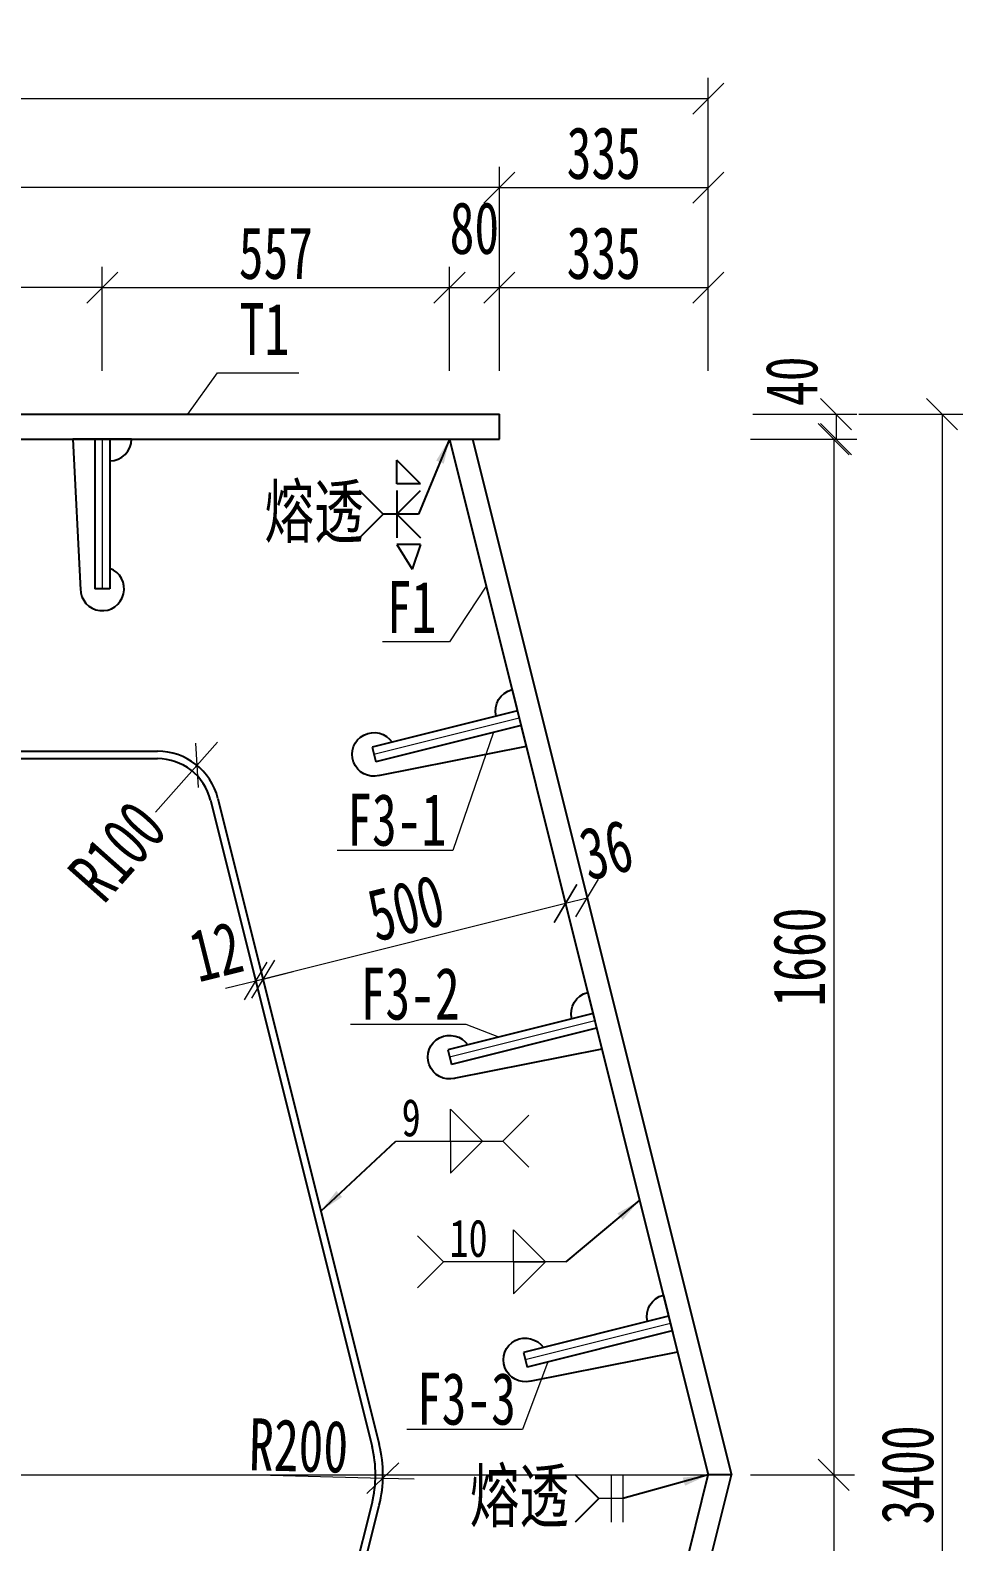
# Model space of a CAD drawing. Header units: millimetres. Extents: x -411717 to -116098, y 0 to 693159.
# Drawn here: x -182091 to -180596, y 312321 to 314743 of the extents above; entities that cross this region are included whole.
import ezdxf
from ezdxf.enums import TextEntityAlignment as Align

# ---------------------------------------------------------------- set-up
doc = ezdxf.new("R2010")
doc.units = ezdxf.units.MM
doc.header["$LTSCALE"] = 2
doc.header["$PDMODE"] = 3
doc.header["$PDSIZE"] = -10
doc.layers.get('Defpoints').update_dxf_attribs({"color": 8, "lineweight": 9})
for name, color, linetype, lineweight in [('标注', 4, 'Continuous', 13), ('横隔板', 6, 'Continuous', 25), ('细实线', 4, 'Continuous', 15), ('钢板粗线', 1, 'Continuous', 25)]:
    doc.layers.add(name, color=color, linetype=linetype, lineweight=lineweight)
doc.layers.add('焊缝', color=7, linetype='Continuous')
doc.styles.add('111', font='仿宋_GB2312.ttf', dxfattribs={"width": 0.7})
doc.styles.add('SMEDI', font='仿宋_GB2312.ttf', dxfattribs={"width": 0.75})
doc.styles.get("Standard").update_dxf_attribs({"font": '仿宋_GB2312.ttf'})
doc.dimstyles.new('200', dxfattribs={"dimscale": 0, "dimtxt": 2.5, "dimasz": 1.5, "dimexe": 1, "dimexo": 1, "dimgap": 0.4, "dimtad": 1, "dimdec": 0, "dimdsep": 46, "dimtxsty": '111', "dimblk": 'OBLIQUE', "dimcen": 0, "dimclrd": 256, "dimclre": 256, "dimclrt": 256, "dimadec": 1, "dimazin": 2, "dimtfac": 1, "dimtdec": 0, "dimtmove": 2, "dimatfit": 3, "dimfxl": 4, "dimfxlon": 1, "dimtolj": 1, "dimlwd": -1, "dimlwe": -1, "dimarcsym": 0})
doc.dimstyles.new('MSteel_1.0_1.0', dxfattribs={"dimtxt": 3, "dimasz": 1.2, "dimexe": 1, "dimexo": 1, "dimgap": 1, "dimtad": 3, "dimtoh": 1, "dimdec": 0, "dimzin": 0, "dimdsep": 46, "dimtxsty": 'Standard', "dimblk": 'ARCHTICK', "dimcen": 0.09, "dimclrd": 3, "dimclre": 3, "dimadec": 0, "dimazin": 0, "dimtfac": 1, "dimtdec": 4, "dimtofl": 0, "dimtmove": 0, "dimatfit": 3, "dimfxl": 1, "dimtolj": 1, "dimtzin": 0, "dimarcsym": 0})

# ---------------------------------------------------------------- blocks, each defined once
blk = doc.blocks.new('_Oblique')
at = {"color": 0, "linetype": 'ByBlock', "lineweight": -2}
blk.add_line((-0.5, -0.5), (0.5, 0.5), dxfattribs=at)
blk = doc.blocks.new('*D1219')
at = {"layer": 'Defpoints', "color": 0, "transparency": 16777216}
for p in [(-181731.3, 313227.2), (-181719.7, 313230.1), (-181729.4, 313219.6)]:
    blk.add_point(p, dxfattribs=at)
at = {"layer": '细实线', "transparency": 16777216}
for p, q in [((-181717.8, 313222.6), (-181669.3, 313234.7)), ((-181729.4, 313219.6), (-181777.9, 313207.5)), ((-181717.8, 313222.6), (-181729.4, 313219.6)), ((-181729.4, 313219.6), (-181721.3, 313187.3)), ((-181717.8, 313222.6), (-181709.7, 313190.2))]:
    blk.add_line(p, q, dxfattribs=at)
at = {"layer": '细实线', "transparency": 16777216, "xscale": 50, "yscale": 50, "zscale": 50}
for p, rotation in [((-181729.4, 313219.6), 14.03624346819609), ((-181717.8, 313222.6), 194.0362434681961)]:
    blk.add_blockref('_Oblique', p, dxfattribs=dict(at, rotation=rotation))
at = {"layer": '细实线', "transparency": 16777216, "insert": (-181793.3, 313267.2), "char_height": 83.33, "attachment_point": 5, "rotation": 14.0362, "style": '111'}
blk.add_mtext('\\A1;12', dxfattribs=at)
blk = doc.blocks.new('*D1221')
at = {"layer": 'Defpoints', "color": 0, "transparency": 16777216}
for p in [(-181232.7, 313343.8), (-181717.8, 313222.6), (-181717.8, 313222.6)]:
    blk.add_point(p, dxfattribs=at)
at = {"layer": '细实线', "transparency": 16777216}
for p, q in [((-181232.7, 313343.8), (-181717.8, 313222.6)), ((-181232.7, 313343.8), (-181224.6, 313311.5)), ((-181717.8, 313222.6), (-181709.7, 313190.2))]:
    blk.add_line(p, q, dxfattribs=at)
at = {"layer": '细实线', "transparency": 16777216, "xscale": 49.99999999999995, "yscale": 49.99999999999995, "zscale": 49.99999999999995}
for p, rotation in [((-181232.7, 313343.8), 14.03624346792489), ((-181717.8, 313222.6), 194.0362434679249)]:
    blk.add_blockref('_Oblique', p, dxfattribs=dict(at, rotation=rotation))
at = {"layer": '细实线', "transparency": 16777216, "insert": (-181488.6, 313336.5), "char_height": 83.33, "attachment_point": 5, "rotation": 14.0362, "style": '111'}
blk.add_mtext('\\A1;500', dxfattribs=at)
blk = doc.blocks.new('24-240加劲 有过焊孔')
at = {"layer": 'Defpoints'}
blk.add_line((0, 0), (0, 240), dxfattribs=at)
at = {"layer": '钢板粗线'}
for p, q in [((-12, 0), (-12, 240)), ((-12, 240), (12, 240)), ((12, 0), (12, 240)), ((47, 0), (35, 241.7)), ((-47, 0), (47, 0))]:
    blk.add_line(p, q, dxfattribs=at)
for centre, start, end in [((0, 240), 0, 249.949), ((-12, 0), 90, 180)]:
    blk.add_arc(centre, 35, start, end, dxfattribs=at)
blk = doc.blocks.new('*D1226')
at = {"layer": 'Defpoints', "color": 0, "transparency": 16777216}
for p in [(-181253.4, 313426.4), (-181218.4, 313435.2), (-181232.7, 313343.8)]:
    blk.add_point(p, dxfattribs=at)
at = {"layer": '标注', "transparency": 16777216}
for p, q in [((-181245.3, 313394.1), (-181224.6, 313311.5)), ((-181210.4, 313402.8), (-181189.7, 313320.2)), ((-181197.8, 313352.6), (-181232.7, 313343.8))]:
    blk.add_line(p, q, dxfattribs=at)
at = {"layer": '标注', "transparency": 16777216, "xscale": 49.99999999999991, "yscale": 49.99999999999991, "zscale": 49.99999999999991}
for p, rotation in [((-181232.7, 313343.8), 194.0362434679153), ((-181197.8, 313352.6), 14.03624346791521)]:
    blk.add_blockref('_Oblique', p, dxfattribs=dict(at, rotation=rotation))
at = {"layer": '标注', "transparency": 16777216, "insert": (-181167.3, 313429.5), "char_height": 83.33, "attachment_point": 5, "rotation": 14.0362, "style": '111'}
blk.add_mtext('\\A1;36', dxfattribs=at)
blk = doc.blocks.new('*D1249')
at = {"layer": 'Defpoints', "color": 0, "transparency": 16777216}
for p in [(-181418.8, 314330.7), (-181975.5, 314088), (-181418.8, 314088)]:
    blk.add_point(p, dxfattribs=at)
at = {"layer": '标注', "transparency": 16777216}
for p, q in [((-181975.5, 314197.3), (-181975.5, 314364)), ((-181418.8, 314197.3), (-181418.8, 314364)), ((-181975.5, 314330.7), (-181418.8, 314330.7))]:
    blk.add_line(p, q, dxfattribs=at)
at = {"layer": '标注', "transparency": 16777216, "xscale": 49.99999999999991, "yscale": 49.99999999999991, "zscale": 49.99999999999991, "rotation": 180}
blk.add_blockref('_Oblique', (-181975.5, 314330.7), dxfattribs=at)
at = {"layer": '标注', "transparency": 16777216, "xscale": 49.99999999999991, "yscale": 49.99999999999991, "zscale": 49.99999999999991}
blk.add_blockref('_Oblique', (-181418.8, 314330.7), dxfattribs=at)
at = {"layer": '标注', "transparency": 16777216, "insert": (-181697.1, 314385.7), "char_height": 83.33, "attachment_point": 5, "style": '111'}
blk.add_mtext('\\A1;557', dxfattribs=at)
blk = doc.blocks.new('*D1250')
at = {"layer": 'Defpoints', "color": 0, "transparency": 16777216}
for p in [(-181338.8, 314330.7), (-181418.8, 314088), (-181338.8, 314088)]:
    blk.add_point(p, dxfattribs=at)
at = {"layer": '标注', "transparency": 16777216}
for p, q in [((-181418.8, 314197.3), (-181418.8, 314364)), ((-181338.8, 314197.3), (-181338.8, 314364)), ((-181418.8, 314330.7), (-181338.8, 314330.7))]:
    blk.add_line(p, q, dxfattribs=at)
at = {"layer": '标注', "transparency": 16777216, "xscale": 49.99999999999991, "yscale": 49.99999999999991, "zscale": 49.99999999999991, "rotation": 180}
blk.add_blockref('_Oblique', (-181418.8, 314330.7), dxfattribs=at)
at = {"layer": '标注', "transparency": 16777216, "xscale": 49.99999999999991, "yscale": 49.99999999999991, "zscale": 49.99999999999991}
blk.add_blockref('_Oblique', (-181338.8, 314330.7), dxfattribs=at)
at = {"layer": '标注', "transparency": 16777216, "insert": (-181378.8, 314425.7), "char_height": 83.33, "attachment_point": 5, "style": '111'}
blk.add_mtext('\\A1;80', dxfattribs=at)
blk = doc.blocks.new('*D1251')
at = {"layer": 'Defpoints', "color": 0, "transparency": 16777216}
for p in [(-181003.8, 314330.7), (-181338.8, 314088), (-181003.8, 312428.2)]:
    blk.add_point(p, dxfattribs=at)
at = {"layer": '标注', "transparency": 16777216}
for p, q in [((-181338.8, 314197.3), (-181338.8, 314364)), ((-181003.8, 314197.3), (-181003.8, 314364)), ((-181338.8, 314330.7), (-181003.8, 314330.7))]:
    blk.add_line(p, q, dxfattribs=at)
at = {"layer": '标注', "transparency": 16777216, "xscale": 49.99999999999991, "yscale": 49.99999999999991, "zscale": 49.99999999999991, "rotation": 180}
blk.add_blockref('_Oblique', (-181338.8, 314330.7), dxfattribs=at)
at = {"layer": '标注', "transparency": 16777216, "xscale": 49.99999999999991, "yscale": 49.99999999999991, "zscale": 49.99999999999991}
blk.add_blockref('_Oblique', (-181003.8, 314330.7), dxfattribs=at)
at = {"layer": '标注', "transparency": 16777216, "insert": (-181171.3, 314385.7), "char_height": 83.33, "attachment_point": 5, "style": '111'}
blk.add_mtext('\\A1;335', dxfattribs=at)
blk = doc.blocks.new('*D1252')
at = {"layer": 'Defpoints', "color": 0, "transparency": 16777216}
for p in [(-183168.9, 314490.9), (-183168.9, 314128), (-181338.8, 314128)]:
    blk.add_point(p, dxfattribs=at)
at = {"layer": '标注', "transparency": 16777216}
for p, q in [((-183168.9, 314357.6), (-183168.9, 314524.2)), ((-181338.8, 314357.6), (-181338.8, 314524.2)), ((-181338.8, 314490.9), (-183168.9, 314490.9))]:
    blk.add_line(p, q, dxfattribs=at)
at = {"layer": '标注', "transparency": 16777216, "xscale": 49.99999999999991, "yscale": 49.99999999999991, "zscale": 49.99999999999991, "rotation": 180}
blk.add_blockref('_Oblique', (-183168.9, 314490.9), dxfattribs=at)
at = {"layer": '标注', "transparency": 16777216, "xscale": 49.99999999999991, "yscale": 49.99999999999991, "zscale": 49.99999999999991}
blk.add_blockref('_Oblique', (-181338.8, 314490.9), dxfattribs=at)
at = {"layer": '标注', "transparency": 16777216, "insert": (-182253.8, 314545.9), "char_height": 83.33, "attachment_point": 5, "style": '111'}
blk.add_mtext('\\A1;1830', dxfattribs=at)
blk = doc.blocks.new('*D1231')
at = {"layer": 'Defpoints', "color": 0, "transparency": 16777216}
for p in [(-181003.8, 314633.5), (-183503.8, 312409), (-181003.8, 312409)]:
    blk.add_point(p, dxfattribs=at)
at = {"layer": '标注', "transparency": 16777216}
for p, q in [((-183503.8, 314500.1), (-183503.8, 314666.8)), ((-181003.8, 314500.1), (-181003.8, 314666.8)), ((-183503.8, 314633.5), (-181003.8, 314633.5))]:
    blk.add_line(p, q, dxfattribs=at)
at = {"layer": '标注', "transparency": 16777216, "xscale": 49.99999999999991, "yscale": 49.99999999999991, "zscale": 49.99999999999991, "rotation": 180}
blk.add_blockref('_Oblique', (-183503.8, 314633.5), dxfattribs=at)
at = {"layer": '标注', "transparency": 16777216, "xscale": 49.99999999999991, "yscale": 49.99999999999991, "zscale": 49.99999999999991}
blk.add_blockref('_Oblique', (-181003.8, 314633.5), dxfattribs=at)
at = {"layer": '标注', "transparency": 16777216, "insert": (-182253.8, 314688.5), "char_height": 83.33, "attachment_point": 5, "style": '111'}
blk.add_mtext('\\A1;2500', dxfattribs=at)
blk = doc.blocks.new('*D1233')
at = {"layer": 'Defpoints', "color": 0, "transparency": 16777216}
for p in [(-181003.8, 314490.9), (-181338.8, 314238.5), (-181003.8, 314088)]:
    blk.add_point(p, dxfattribs=at)
at = {"layer": '标注', "transparency": 16777216}
for p, q in [((-181338.8, 314357.6), (-181338.8, 314524.2)), ((-181003.8, 314357.6), (-181003.8, 314524.2)), ((-181338.8, 314490.9), (-181003.8, 314490.9))]:
    blk.add_line(p, q, dxfattribs=at)
at = {"layer": '标注', "transparency": 16777216, "xscale": 49.99999999999991, "yscale": 49.99999999999991, "zscale": 49.99999999999991, "rotation": 180}
blk.add_blockref('_Oblique', (-181338.8, 314490.9), dxfattribs=at)
at = {"layer": '标注', "transparency": 16777216, "xscale": 49.99999999999991, "yscale": 49.99999999999991, "zscale": 49.99999999999991}
blk.add_blockref('_Oblique', (-181003.8, 314490.9), dxfattribs=at)
at = {"layer": '标注', "transparency": 16777216, "insert": (-181171.3, 314545.9), "char_height": 83.33, "attachment_point": 5, "style": '111'}
blk.add_mtext('\\A1;335', dxfattribs=at)
blk = doc.blocks.new('*D1234')
at = {"layer": 'Defpoints', "color": 0, "transparency": 16777216}
for p in [(-181338.8, 314088), (-181218.8, 312428.2), (-180802.7, 312428.2)]:
    blk.add_point(p, dxfattribs=at)
at = {"layer": '标注', "transparency": 16777216}
for p, q in [((-180936.1, 314088), (-180769.4, 314088)), ((-180802.7, 314088), (-180802.7, 312428.2)), ((-180936.1, 312428.2), (-180769.4, 312428.2))]:
    blk.add_line(p, q, dxfattribs=at)
at = {"layer": '标注', "transparency": 16777216, "xscale": 49.99999999999991, "yscale": 49.99999999999991, "zscale": 49.99999999999991}
for p, rotation in [((-180802.7, 314088), 90), ((-180802.7, 312428.2), 270)]:
    blk.add_blockref('_Oblique', p, dxfattribs=dict(at, rotation=rotation))
at = {"layer": '标注', "transparency": 16777216, "insert": (-180857.7, 313258.1), "char_height": 83.33, "attachment_point": 5, "rotation": 90, "style": '111'}
blk.add_mtext('\\A1;1660', dxfattribs=at)
blk = doc.blocks.new('*D1235')
at = {"layer": 'Defpoints', "color": 0, "transparency": 16777216}
for p in [(-181218.8, 312428.2), (-181338.8, 310768.5), (-180802.7, 310768.5)]:
    blk.add_point(p, dxfattribs=at)
at = {"layer": '标注', "transparency": 16777216}
for p, q in [((-180936.1, 312428.2), (-180769.4, 312428.2)), ((-180802.7, 312428.2), (-180802.7, 310768.5)), ((-180936.1, 310768.5), (-180769.4, 310768.5))]:
    blk.add_line(p, q, dxfattribs=at)
at = {"layer": '标注', "transparency": 16777216, "xscale": 49.99999999999991, "yscale": 49.99999999999991, "zscale": 49.99999999999991}
for p, rotation in [((-180802.7, 312428.2), 90), ((-180802.7, 310768.5), 270)]:
    blk.add_blockref('_Oblique', p, dxfattribs=dict(at, rotation=rotation))
at = {"layer": '标注', "transparency": 16777216, "insert": (-180857.7, 311598.3), "char_height": 83.33, "attachment_point": 5, "rotation": 90, "style": '111'}
blk.add_mtext('\\A1;1660', dxfattribs=at)
blk = doc.blocks.new('*D1254')
at = {"layer": 'Defpoints', "color": 0, "transparency": 16777216}
for p in [(-181529.2, 314128), (-181529.2, 314088), (-180798.9, 314088)]:
    blk.add_point(p, dxfattribs=at)
at = {"layer": '标注', "transparency": 16777216}
for p, q in [((-180932.3, 314128), (-180765.6, 314128)), ((-180798.9, 314128), (-180798.9, 314088)), ((-180932.3, 314088), (-180765.6, 314088))]:
    blk.add_line(p, q, dxfattribs=at)
at = {"layer": '标注', "transparency": 16777216, "xscale": 49.99999999999991, "yscale": 49.99999999999991, "zscale": 49.99999999999991}
for p, rotation in [((-180798.9, 314128), 90), ((-180798.9, 314088), 270)]:
    blk.add_blockref('_Oblique', p, dxfattribs=dict(at, rotation=rotation))
at = {"layer": '标注', "transparency": 16777216, "insert": (-180869.9, 314180.7), "char_height": 83.33, "attachment_point": 5, "rotation": 90, "style": '111'}
blk.add_mtext('\\A1;40', dxfattribs=at)
blk = doc.blocks.new('*D1258')
at = {"layer": 'Defpoints', "color": 0, "transparency": 16777216}
for p in [(-181823.7, 313565.2), (-181890, 313490.4)]:
    blk.add_point(p, dxfattribs=at)
at = {"layer": '标注', "transparency": 16777216}
for p, q in [((-181823.7, 313565.2), (-181790.5, 313602.6)), ((-181890, 313490.4), (-181823.7, 313565.2))]:
    blk.add_line(p, q, dxfattribs=at)
at = {"layer": '标注', "transparency": 16777216, "xscale": 49.99999999999991, "yscale": 49.99999999999991, "zscale": 49.99999999999991, "rotation": 228.4154416934784}
blk.add_blockref('_Oblique', (-181823.7, 313565.2), dxfattribs=at)
at = {"layer": '标注', "transparency": 16777216, "insert": (-181951.3, 313427.5), "char_height": 83.33, "attachment_point": 5, "rotation": 48.4154, "style": '111'}
blk.add_mtext('\\A1;R100', dxfattribs=at)
blk = doc.blocks.new('*D1263')
at = {"layer": 'Defpoints', "color": 0, "transparency": 16777216}
for p in [(-181725.4, 312428.2), (-181525.4, 312423)]:
    blk.add_point(p, dxfattribs=at)
at = {"layer": '标注', "transparency": 16777216}
for p, q in [((-181725.4, 312428.2), (-181525.4, 312423)), ((-181525.4, 312423), (-181475.4, 312421.7))]:
    blk.add_line(p, q, dxfattribs=at)
at = {"layer": '标注', "transparency": 16777216, "xscale": 50.00000000000007, "yscale": 50.00000000000007, "zscale": 50.00000000000007, "rotation": 178.5025668565525}
blk.add_blockref('_Oblique', (-181525.4, 312423), dxfattribs=at)
at = {"layer": '标注', "transparency": 16777216, "insert": (-181660.6, 312474.8), "char_height": 83.33, "attachment_point": 5, "rotation": 358.5026, "style": '111'}
blk.add_mtext('\\A1;R200', dxfattribs=at)
blk = doc.blocks.new('*D1244')
at = {"layer": 'Defpoints', "color": 0, "transparency": 16777216}
for p in [(-180935.1, 314128), (-180770.3, 310728.5), (-180629, 310728.5)]:
    blk.add_point(p, dxfattribs=at)
at = {"layer": '标注', "transparency": 16777216}
for p, q in [((-180762.3, 314128), (-180595.7, 314128)), ((-180629, 314128), (-180629, 310728.5)), ((-180737, 310728.5), (-180595.7, 310728.5))]:
    blk.add_line(p, q, dxfattribs=at)
at = {"layer": '标注', "transparency": 16777216, "xscale": 50.00000000000007, "yscale": 50.00000000000007, "zscale": 50.00000000000007}
for p, rotation in [((-180629, 314128), 90), ((-180629, 310728.5), 270)]:
    blk.add_blockref('_Oblique', p, dxfattribs=dict(at, rotation=rotation))
at = {"layer": '标注', "transparency": 16777216, "insert": (-180684, 312428.2), "char_height": 83.33, "attachment_point": 5, "rotation": 90, "style": '111'}
blk.add_mtext('\\A1;3400', dxfattribs=at)
blk = doc.blocks.new('_ArchTick')
at = {"color": 0, "linetype": 'ByBlock', "const_width": 0.15}
blk.add_lwpolyline([(-0.5, -0.5), (0.5, 0.5)], dxfattribs=at)
blk = doc.blocks.new('*D1267')
at = {"layer": 'Defpoints', "color": 0, "transparency": 16777216}
for p in [(-182532.2, 314330.7), (-182532.2, 314088), (-181975.5, 314088)]:
    blk.add_point(p, dxfattribs=at)
at = {"layer": '标注', "transparency": 16777216}
for p, q in [((-182532.2, 314197.3), (-182532.2, 314364)), ((-181975.5, 314197.3), (-181975.5, 314364)), ((-181975.5, 314330.7), (-182532.2, 314330.7))]:
    blk.add_line(p, q, dxfattribs=at)
at = {"layer": '标注', "transparency": 16777216, "xscale": 49.99999999999991, "yscale": 49.99999999999991, "zscale": 49.99999999999991, "rotation": 180}
blk.add_blockref('_Oblique', (-182532.2, 314330.7), dxfattribs=at)
at = {"layer": '标注', "transparency": 16777216, "xscale": 49.99999999999991, "yscale": 49.99999999999991, "zscale": 49.99999999999991}
blk.add_blockref('_Oblique', (-181975.5, 314330.7), dxfattribs=at)
at = {"layer": '标注', "transparency": 16777216, "insert": (-182253.8, 314385.7), "char_height": 83.33, "attachment_point": 5, "style": '111'}
blk.add_mtext('\\A1;557', dxfattribs=at)

msp = doc.modelspace()

# ---------------------------------------------------------------- linework, layer by layer
at = {"layer": 'Defpoints'}
msp.add_line((-183503.8, 312428.2), (-181003.8, 312428.2), dxfattribs=at)
at = {"layer": '标注'}
for p, q in [((-181159.4, 312428.2), (-181159.4, 312352.6)), ((-181140.8, 312428.2), (-181140.8, 312352.6)), ((-181140.8, 312390.4), (-181179.2, 312390.4))]:
    msp.add_line(p, q, dxfattribs=at)
at = {"layer": '横隔板', "ltscale": 550}
for p, q in [((-183168.9, 314128), (-181338.8, 314128)), ((-183168.9, 314088), (-181338.8, 314088)), ((-181418.8, 314088), (-181003.8, 312428.2)), ((-181381.6, 314088), (-180966.7, 312428.2)), ((-182620.4, 313588), (-181887.2, 313588)), ((-182620.4, 313576), (-181887.2, 313576)), ((-181801.8, 313509.3), (-181543, 312473.8)), ((-181790.2, 313512.2), (-181531.3, 312476.7)), ((-181418.8, 310768.5), (-181003.8, 312428.2)), ((-181381.6, 310768.5), (-180966.7, 312428.2)), ((-181801.8, 311347.1), (-181543, 312382.6)), ((-181790.2, 311344.2), (-181531.3, 312379.7))]:
    msp.add_line(p, q, dxfattribs=at)
at = {"layer": '横隔板', "color": 2, "ltscale": 550}
for p, q in [((-181338.8, 314088), (-181338.8, 314128)), ((-180966.7, 312428.2), (-181003.8, 312428.2))]:
    msp.add_line(p, q, dxfattribs=at)
for centre, radius, start, end in [((-181887.2, 313488), 100, 14.0362, 90), ((-181887.2, 313488), 88, 14.0362, 90), ((-181725.4, 312428.2), 188, 345.9638, 14.0362), ((-181725.4, 312428.2), 200, 345.9638, 14.0362)]:
    msp.add_arc(centre, radius, start, end, dxfattribs=at)
at = {"layer": '焊缝', "color": 4}
for p, q in [((-181465.2, 314016.4), (-181503, 314054.2)), ((-181503, 314016.4), (-181503, 314054.2)), ((-181525, 313967.8), (-181562.8, 314005.6)), ((-181465.2, 314016.4), (-181503, 314016.4)), ((-181503, 313967.8), (-181465.2, 314005.6)), ((-181503, 314005.6), (-181503, 313930)), ((-181525, 313967.8), (-181562.8, 313930)), ((-181468.3, 313967.8), (-181525, 313967.8)), ((-181503, 313967.8), (-181465.2, 313930)), ((-181465.2, 313919.2), (-181503, 313919.2)), ((-181503, 313919.2), (-181478.5, 313879.4)), ((-181465.2, 313919.2), (-181478.5, 313879.4)), ((-181179.2, 312390.4), (-181217, 312428.2)), ((-181003.8, 312428.2), (-181140.8, 312390.4)), ((-181179.2, 312390.4), (-181217, 312352.6))]:
    msp.add_line(p, q, dxfattribs=at)
msp.add_solid([(-181041.1, 312410.9), (-181044.7, 312423.9), (-181003.8, 312428.2)], dxfattribs=at)
at = {"layer": '细实线'}
for p, q in [((-181838.2, 314128), (-181790.5, 314194.2)), ((-181790.5, 314194.2), (-181660.6, 314194.2)), ((-181359.9, 313852.4), (-181418.9, 313763.1)), ((-181418.9, 313763.1), (-181526.2, 313763.1)), ((-181348, 313618.3), (-181413.4, 313428.8)), ((-181413.4, 313428.8), (-181599, 313428.8)), ((-181392, 313150.2), (-181577.6, 313150.2)), ((-181339.5, 313129.7), (-181392, 313150.2)), ((-181417.2, 312962.9), (-181417.2, 313014.2)), ((-181365.8, 312962.9), (-181417.2, 313014.2)), ((-181333.1, 312962.9), (-181291.5, 313004.6)), ((-181505, 312962.9), (-181333.1, 312962.9)), ((-181417.2, 312962.9), (-181417.2, 312911.6)), ((-181365.8, 312962.9), (-181417.2, 312911.6)), ((-181351.5, 312962.9), (-181333.1, 312962.9)), ((-181333.1, 312962.9), (-181291.5, 312921.2)), ((-181316, 312769.7), (-181316, 312821)), ((-181264.7, 312769.7), (-181316, 312821)), ((-181428.5, 312769.7), (-181470.1, 312811.4)), ((-181428.5, 312769.7), (-181470.1, 312728.1)), ((-181232.1, 312769.7), (-181428.5, 312769.7)), ((-181316, 312769.7), (-181264.7, 312769.7)), ((-181316, 312769.7), (-181316, 312718.4)), ((-181316, 312769.7), (-181264.7, 312769.7)), ((-181264.7, 312769.7), (-181316, 312718.4)), ((-181261.2, 312609.2), (-181301.7, 312501)), ((-181301.7, 312501), (-181487.3, 312501))]:
    msp.add_line(p, q, dxfattribs=at)

# ---------------------------------------------------------------- block references
at = {"layer": '标注', "rotation": 180}
msp.add_blockref('24-240加劲 有过焊孔', (-181975.5, 314088), dxfattribs=at)
at = {"layer": '标注', "xscale": -1, "rotation": 104.0362434677199}
for p in [(-181307, 313640.9), (-181185.7, 313155.8), (-181064.4, 312670.7)]:
    msp.add_blockref('24-240加劲 有过焊孔', p, dxfattribs=at)

# ---------------------------------------------------------------- texts
at = {"layer": '细实线', "width": 0.7}
for s, p in [('T1', (-181755.1, 314222.7)), ('熔透', (-181715.5, 313930.7)), ('F1', (-181519.2, 313777.2)), ('F3-1', (-181582.7, 313436.5)), ('F3-2', (-181561.2, 313157.8)), ('F3-3', (-181471, 312508.7)), ('熔透', (-181386.3, 312353.3))]:
    msp.add_text(s, height=83.33, dxfattribs=at).set_placement(p)
at = {"layer": '细实线', "style": 'SMEDI', "width": 0.75}
for s, p in [('9', (-181495.5, 313000.8)), ('10', (-181418.8, 312807.6))]:
    msp.add_text(s, height=60, dxfattribs=at).set_placement(p, align=Align.MIDDLE_LEFT)

# ---------------------------------------------------------------- dimensions: what is measured, and where the dimension line sits
at = {"layer": '标注'}
for base, p1, p2, picture, middle in [((-181003.8, 314633.5), (-183503.8, 312409), (-181003.8, 312409), '*D1231', (-182253.8, 314688.5)), ((-183168.9, 314490.9), (-181338.8, 314128), (-183168.9, 314128), '*D1252', (-182253.8, 314545.9)), ((-181003.8, 314490.9), (-181338.8, 314238.5), (-181003.8, 314088), '*D1233', (-181171.3, 314545.9)), ((-181338.8, 314330.7), (-181418.8, 314088), (-181338.8, 314088), '*D1250', (-181378.8, 314425.7)), ((-181418.8, 314330.7), (-181975.5, 314088), (-181418.8, 314088), '*D1249', (-181697.1, 314385.7)), ((-181003.8, 314330.7), (-181338.8, 314088), (-181003.8, 312428.2), '*D1251', (-181171.3, 314385.7))]:
    dim = msp.add_linear_dim(base=base, p1=p1, p2=p2, dimstyle='200', override={"dimscale": 33.333333, "dimarcsym": 1}, dxfattribs=at)
    dim.commit()
    dim.dimension.update_dxf_attribs({"geometry": picture, "text_midpoint": middle})
for base, p1, p2, angle, override, picture, middle in [((-182532.2, 314330.7), (-181975.5, 314088), (-182532.2, 314088), 180, {"dimscale": 33.333333, "dimadec": 3, "dimarcsym": 1}, '*D1267', (-182253.8, 314385.7)), ((-180628.9985311, 310728.4502018), (-180935.1470383, 314127.9502019), (-180770.3467668, 310728.4502018), 90, {"dimscale": 33.333333, "dimadec": 3, "dimarcsym": 1}, '*D1244', (-180683.9985311, 312428.2002019)), ((-180802.7, 312428.2), (-181338.8, 314088), (-181218.8, 312428.2), 90, {"dimscale": 33.333333, "dimarcsym": 1}, '*D1234', (-180857.7, 313258.1)), ((-180802.7, 310768.5), (-181218.8, 312428.2), (-181338.8, 310768.5), 90, {"dimscale": 33.333333, "dimarcsym": 1}, '*D1235', (-180857.7, 311598.3))]:
    dim = msp.add_linear_dim(base=base, p1=p1, p2=p2, angle=angle, dimstyle='200', override=override, dxfattribs=at)
    dim.commit()
    dim.dimension.update_dxf_attribs({"geometry": picture, "text_midpoint": middle})
for base, p1, p2, angle, picture, middle, dimtype in [((-180798.9, 314088), (-181529.2, 314128), (-181529.2, 314088), 90, '*D1254', (-180869.9, 314180.7), 160), ((-181232.7, 313343.8), (-181218.4, 313435.2), (-181253.4, 313426.4), 194.0362, '*D1226', (-181167.3, 313429.5), 161)]:
    dim = msp.add_linear_dim(base=base, p1=p1, p2=p2, angle=angle, dimstyle='200', override={"dimscale": 33.333333, "dimarcsym": 1}, dxfattribs=at)
    dim.commit()
    dim.dimension.update_dxf_attribs({"geometry": picture, "text_midpoint": middle, "dimtype": dimtype})
for center, mpoint, picture, middle in [((-181890, 313490.4), (-181823.7, 313565.2), '*D1258', (-181951.3, 313427.5)), ((-181725.4, 312428.2), (-181525.4, 312423), '*D1263', (-181660.6, 312474.8))]:
    dim = msp.add_radius_dim(center=center, mpoint=mpoint, dimstyle='200', override={"dimscale": 33.333333, "dimadec": 3, "dimarcsym": 1}, dxfattribs=at)
    dim.commit()
    dim.dimension.update_dxf_attribs({"geometry": picture, "text_midpoint": middle, "dimtype": 164})
at = {"layer": '细实线'}
dim = msp.add_aligned_dim(p1=(-181232.7, 313343.8), p2=(-181717.8, 313222.6), distance=0, dimstyle='200', override={"dimscale": 33.333333, "dimarcsym": 1}, dxfattribs=at)
dim.commit()
dim.dimension.update_dxf_attribs({"geometry": '*D1221', "text_midpoint": (-181488.6, 313336.5)})
dim = msp.add_linear_dim(base=(-181729.4, 313219.6), p1=(-181719.7, 313230.1), p2=(-181731.3, 313227.2), angle=194.0362, dimstyle='200', override={"dimscale": 33.333333, "dimfxl": 1.5, "dimarcsym": 1}, dxfattribs=at)
dim.commit()
dim.dimension.update_dxf_attribs({"geometry": '*D1219', "text_midpoint": (-181793.3, 313267.2), "dimtype": 161})

# ---------------------------------------------------------------- leaders
for points in [[(-181418.8, 314088), (-181468.3, 313967.8)], [(-181624.9, 312851.1), (-181505, 312962.9)], [(-181114.6, 312867.7), (-181232.1, 312769.7)]]:
    msp.add_leader(points, dimstyle='MSteel_1.0_1.0', override={"dimscale": 33.333333, "dimclrd": 256}, dxfattribs=at)

doc.saveas('drawing.dxf')
